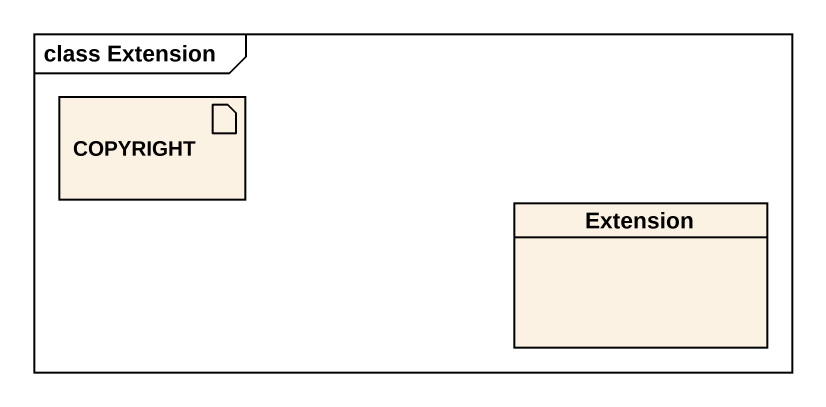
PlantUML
@startuml
mainframe class Extension
allowmixing
hide circle
hide empty members
artifact COPYRIGHT #FCF2E3
class Extension
@enduml
